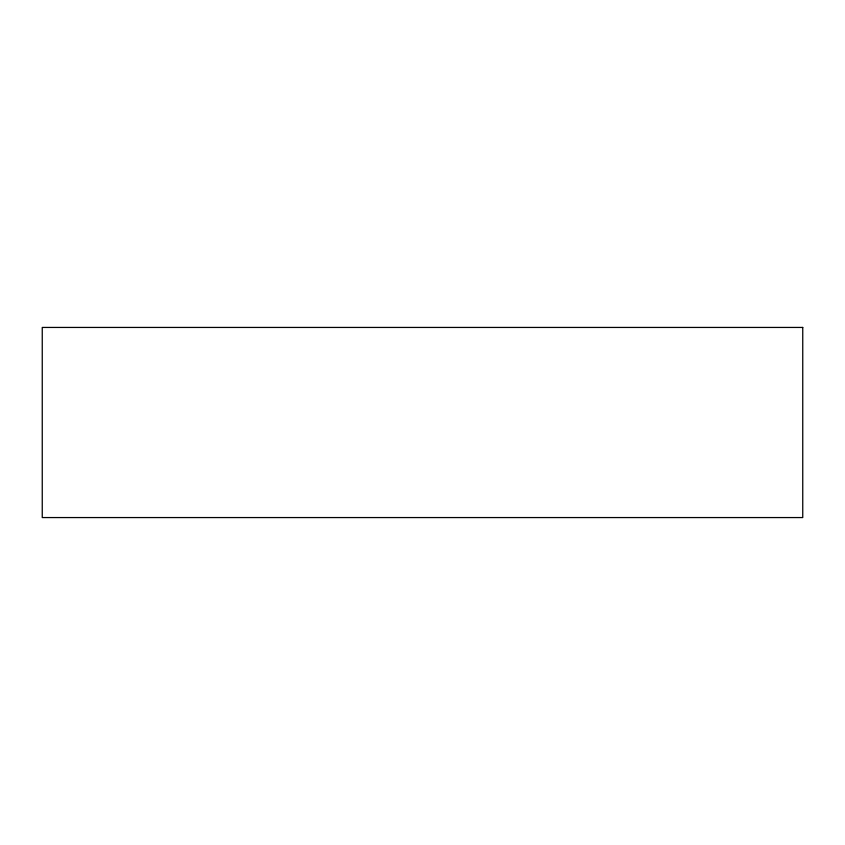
<?xml version="1.0" encoding="UTF-8"?>
<svg xmlns="http://www.w3.org/2000/svg" width="845" height="845" viewBox="0 0 845 845"><rect width="100%" height="100%" fill="white"/><g stroke="black" fill="none" stroke-linecap="round" stroke-linejoin="round"><path stroke-width="1.27" d="M802.75 327.438L42.25 327.438L42.25 517.562L802.75 517.562L802.75 327.438"/></g></svg>
